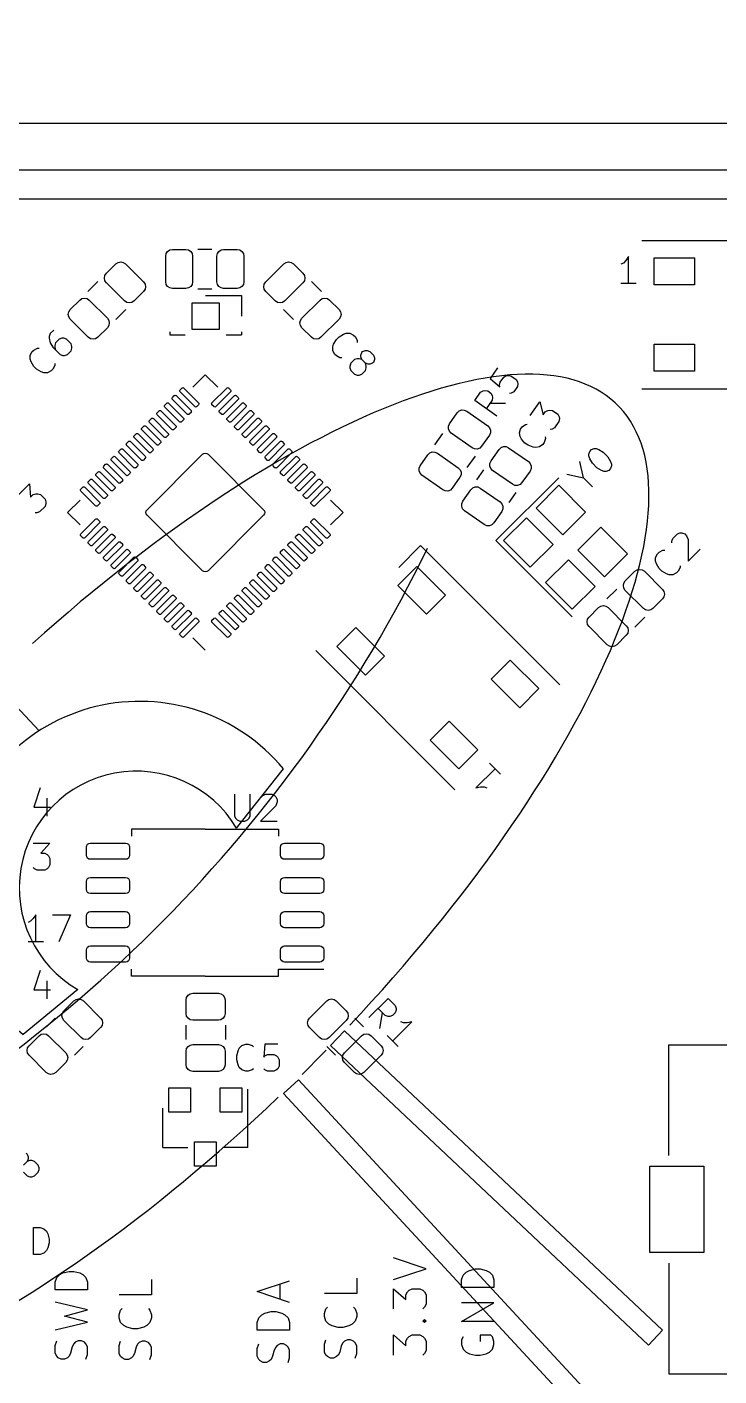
# Model space of a CAD drawing. Header units: millimetres. Extents: x -1 to 306, y -100 to 5.
# Drawn here: x 145.8 to 171.5, y -45.2 to 4.8 of the extents above; entities that cross this region are included whole.
import ezdxf

# ---------------------------------------------------------------- set-up
doc = ezdxf.new("R2010")
doc.units = ezdxf.units.MM
doc.header["$MEASUREMENT"] = 0
for name, color, linetype, lineweight in [('PCB', 5, 'Continuous', 25), ('Quasar', 2, 'Continuous', 25), ('Top Plate', 3, 'Continuous', 25)]:
    doc.layers.add(name, color=color, linetype=linetype, lineweight=lineweight)

msp = doc.modelspace()

# ---------------------------------------------------------------- linework, layer by layer
msp.add_lwpolyline([(218.397, 0.529), (193.603, 0.529, -0.414214), (191.603, 2.529), (191.603, 2.825, 0.414214), (189.603, 4.825), (180.4, 4.825, 0.414214), (179.4, 3.825), (179.4, 2.243, -0.414214), (178.4, 1.243), (131.039, 1.243, -0.414214), (130.039, 2.243), (130.039, 3.825, 0.414214), (129.039, 4.825), (116.297, 4.825, 0.414214), (114.297, 2.825)], format="xyb")
at = {"layer": 'PCB', "flags": 128}
for points in [[(301.628, -1.564), (25.799, -1.564)], [(150.945, -3.67), (150.964, -3.574), (151.018, -3.493), (151.099, -3.439), (151.195, -3.42), (151.695, -3.42), (151.791, -3.439), (151.872, -3.493), (151.926, -3.574), (151.945, -3.67), (151.945, -4.62), (151.926, -4.716), (151.872, -4.797), (151.791, -4.851), (151.695, -4.87), (151.195, -4.87), (151.099, -4.851), (151.018, -4.797), (150.964, -4.716), (150.945, -4.62), (150.945, -3.67)], [(152.134, -3.41), (152.656, -3.41)], [(152.845, -3.67), (152.864, -3.574), (152.918, -3.493), (152.999, -3.439), (153.095, -3.42), (153.595, -3.42), (153.691, -3.439), (153.772, -3.493), (153.826, -3.574), (153.845, -3.67), (153.845, -4.62), (153.826, -4.716), (153.772, -4.797), (153.691, -4.851), (153.595, -4.87), (153.095, -4.87), (152.999, -4.851), (152.918, -4.797), (152.864, -4.716), (152.845, -4.62), (152.845, -3.67)], [(168.605, -3.085), (175.905, -3.085)], [(150.126, -4.626), (150.18, -4.707), (150.199, -4.802), (150.18, -4.898), (150.126, -4.979), (149.773, -5.333), (149.692, -5.387), (149.596, -5.406), (149.5, -5.387), (149.419, -5.333), (148.747, -4.661), (148.693, -4.58), (148.674, -4.484), (148.693, -4.388), (148.747, -4.307), (149.101, -3.954), (149.182, -3.9), (149.278, -3.881), (149.373, -3.9), (149.454, -3.954), (150.126, -4.626)], [(155.326, -3.954), (155.407, -3.9), (155.502, -3.881), (155.598, -3.9), (155.679, -3.954), (156.033, -4.307), (156.087, -4.388), (156.106, -4.484), (156.087, -4.58), (156.033, -4.661), (155.361, -5.333), (155.28, -5.387), (155.184, -5.406), (155.088, -5.387), (155.007, -5.333), (154.654, -4.979), (154.6, -4.898), (154.581, -4.802), (154.6, -4.707), (154.654, -4.626), (155.326, -3.954)], [(168.105, -4.687), (168.105, -3.687), (168.01, -3.83), (167.915, -3.925), (167.819, -3.973)], [(169.055, -4.735), (169.055, -3.735), (170.555, -3.735), (170.555, -4.735), (169.055, -4.735)], [(148.43, -4.611), (148.061, -4.98)], [(152.134, -4.88), (152.656, -4.88)], [(156.35, -4.611), (156.719, -4.98)], [(168.391, -4.687), (167.819, -4.687)], [(148.783, -5.969), (148.837, -6.05), (148.856, -6.146), (148.837, -6.242), (148.783, -6.323), (148.429, -6.676), (148.348, -6.73), (148.252, -6.749), (148.157, -6.73), (148.076, -6.676), (147.404, -6.004), (147.35, -5.923), (147.331, -5.828), (147.35, -5.732), (147.404, -5.651), (147.757, -5.297), (147.838, -5.243), (147.934, -5.224), (148.03, -5.243), (148.111, -5.297), (148.783, -5.969)], [(151.925, -6.395), (151.925, -5.395), (152.925, -5.395), (152.925, -6.395), (151.925, -6.395)], [(152.425, -5.135), (153.755, -5.135)], [(153.755, -5.135), (153.755, -5.895)], [(156.669, -5.297), (156.75, -5.243), (156.846, -5.224), (156.942, -5.243), (157.023, -5.297), (157.376, -5.651), (157.43, -5.732), (157.449, -5.828), (157.43, -5.923), (157.376, -6.004), (156.704, -6.676), (156.623, -6.73), (156.528, -6.749), (156.432, -6.73), (156.351, -6.676), (155.997, -6.323), (155.943, -6.242), (155.924, -6.146), (155.943, -6.05), (155.997, -5.969), (156.669, -5.297)], [(149.469, -5.65), (149.1, -6.019)], [(155.311, -5.65), (155.68, -6.019)], [(146.796, -6.41), (146.661, -6.544), (146.628, -6.645), (146.628, -6.713), (146.661, -6.881), (146.762, -7.049), (147.032, -7.319), (147.133, -7.352), (147.2, -7.352), (147.301, -7.319), (147.436, -7.184), (147.469, -7.083), (147.469, -7.016), (147.436, -6.915), (147.267, -6.746), (147.166, -6.713), (147.099, -6.713), (146.998, -6.746), (146.863, -6.881), (146.83, -6.982), (146.83, -7.049), (146.863, -7.15)], [(151.095, -6.47), (151.095, -6.59)], [(153.755, -6.47), (153.755, -6.59)], [(151.095, -6.59), (151.665, -6.59)], [(153.185, -6.59), (153.755, -6.59)], [(157.475, -7.44), (157.407, -7.44), (157.273, -7.372), (157.205, -7.305), (157.138, -7.17), (157.138, -7.036), (157.172, -6.935), (157.273, -6.766), (157.374, -6.665), (157.542, -6.564), (157.643, -6.531), (157.778, -6.531), (157.912, -6.598), (157.98, -6.665), (158.047, -6.8), (158.047, -6.867)], [(169.055, -7.935), (169.055, -6.935), (170.555, -6.935), (170.555, -7.935), (169.055, -7.935)], [(146.83, -7.655), (146.83, -7.723), (146.762, -7.857), (146.695, -7.925), (146.56, -7.992), (146.426, -7.992), (146.325, -7.958), (146.156, -7.857), (146.055, -7.756), (145.954, -7.588), (145.921, -7.487), (145.921, -7.352), (145.988, -7.218), (146.055, -7.15), (146.19, -7.083), (146.257, -7.083)], [(158.215, -7.507), (158.182, -7.406), (158.182, -7.339), (158.215, -7.238), (158.249, -7.204), (158.35, -7.17), (158.417, -7.17), (158.518, -7.204), (158.653, -7.339), (158.687, -7.44), (158.687, -7.507), (158.653, -7.608), (158.619, -7.642), (158.518, -7.675), (158.451, -7.675), (158.35, -7.642), (158.215, -7.507), (158.114, -7.473), (158.047, -7.473), (157.946, -7.507), (157.811, -7.642), (157.778, -7.743), (157.778, -7.81), (157.811, -7.911), (157.946, -8.046), (158.047, -8.079), (158.114, -8.079), (158.215, -8.046), (158.35, -7.911), (158.384, -7.81), (158.384, -7.743), (158.35, -7.642)], [(163.25, -7.816), (162.977, -8.206), (163.339, -8.518), (163.328, -8.452), (163.343, -8.347), (163.48, -8.152), (163.574, -8.101), (163.64, -8.089), (163.745, -8.105), (163.94, -8.242), (163.991, -8.335), (164.003, -8.402), (163.987, -8.507), (163.85, -8.702), (163.757, -8.753), (163.69, -8.764)], [(152.415, -8.068), (151.955, -8.528)], [(152.875, -8.528), (152.415, -8.068)], [(151.814, -9.532), (151.798, -9.543), (151.779, -9.546), (151.759, -9.543), (151.743, -9.532), (151.195, -8.984), (151.184, -8.968), (151.181, -8.948), (151.184, -8.929), (151.195, -8.913), (151.266, -8.842), (151.282, -8.832), (151.301, -8.828), (151.32, -8.832), (151.337, -8.842), (151.885, -9.39), (151.896, -9.407), (151.899, -9.426), (151.896, -9.445), (151.885, -9.461), (151.814, -9.532)], [(152.097, -9.249), (152.081, -9.26), (152.061, -9.264), (152.042, -9.26), (152.026, -9.249), (151.478, -8.701), (151.467, -8.685), (151.463, -8.666), (151.467, -8.646), (151.478, -8.63), (151.549, -8.56), (151.565, -8.549), (151.584, -8.545), (151.603, -8.549), (151.62, -8.56), (152.168, -9.108), (152.178, -9.124), (152.182, -9.143), (152.178, -9.162), (152.168, -9.178), (152.097, -9.249)], [(152.804, -9.249), (152.788, -9.26), (152.769, -9.264), (152.749, -9.26), (152.733, -9.249), (152.662, -9.178), (152.652, -9.162), (152.648, -9.143), (152.652, -9.124), (152.662, -9.108), (153.21, -8.56), (153.227, -8.549), (153.246, -8.545), (153.265, -8.549), (153.281, -8.56), (153.352, -8.63), (153.363, -8.646), (153.367, -8.666), (153.363, -8.685), (153.352, -8.701), (152.804, -9.249)], [(153.087, -9.532), (153.071, -9.543), (153.051, -9.546), (153.032, -9.543), (153.016, -9.532), (152.945, -9.461), (152.934, -9.445), (152.931, -9.426), (152.934, -9.407), (152.945, -9.39), (153.493, -8.842), (153.51, -8.832), (153.529, -8.828), (153.548, -8.832), (153.564, -8.842), (153.635, -8.913), (153.646, -8.929), (153.649, -8.948), (153.646, -8.968), (153.635, -8.984), (153.087, -9.532)], [(163.222, -9.599), (162.403, -9.026), (162.622, -8.713), (162.715, -8.663), (162.782, -8.651), (162.887, -8.667), (163.004, -8.749), (163.055, -8.842), (163.066, -8.909), (163.051, -9.014), (162.832, -9.326)], [(168.605, -8.585), (175.905, -8.585)], [(151.248, -10.098), (151.232, -10.108), (151.213, -10.112), (151.194, -10.108), (151.178, -10.098), (150.63, -9.55), (150.619, -9.533), (150.615, -9.514), (150.619, -9.495), (150.63, -9.479), (150.7, -9.408), (150.716, -9.397), (150.736, -9.393), (150.755, -9.397), (150.771, -9.408), (151.319, -9.956), (151.33, -9.972), (151.334, -9.991), (151.33, -10.011), (151.319, -10.027), (151.248, -10.098)], [(151.531, -9.815), (151.515, -9.826), (151.496, -9.829), (151.477, -9.826), (151.46, -9.815), (150.912, -9.267), (150.902, -9.25), (150.898, -9.231), (150.902, -9.212), (150.912, -9.196), (150.983, -9.125), (150.999, -9.114), (151.018, -9.111), (151.038, -9.114), (151.054, -9.125), (151.602, -9.673), (151.613, -9.689), (151.616, -9.709), (151.613, -9.728), (151.602, -9.744), (151.531, -9.815)], [(153.37, -9.815), (153.353, -9.826), (153.334, -9.829), (153.315, -9.826), (153.299, -9.815), (153.228, -9.744), (153.217, -9.728), (153.214, -9.709), (153.217, -9.689), (153.228, -9.673), (153.776, -9.125), (153.792, -9.114), (153.812, -9.111), (153.831, -9.114), (153.847, -9.125), (153.918, -9.196), (153.928, -9.212), (153.932, -9.231), (153.928, -9.25), (153.918, -9.267), (153.37, -9.815)], [(153.652, -10.098), (153.636, -10.108), (153.617, -10.112), (153.598, -10.108), (153.582, -10.098), (153.511, -10.027), (153.5, -10.011), (153.496, -9.991), (153.5, -9.972), (153.511, -9.956), (154.059, -9.408), (154.075, -9.397), (154.094, -9.393), (154.114, -9.397), (154.13, -9.408), (154.2, -9.479), (154.211, -9.495), (154.215, -9.514), (154.211, -9.533), (154.2, -9.55), (153.652, -10.098)], [(162.886, -9.96), (162.953, -10.03), (162.989, -10.121), (162.986, -10.219), (162.947, -10.308), (162.66, -10.717), (162.59, -10.785), (162.499, -10.82), (162.401, -10.818), (162.312, -10.779), (161.534, -10.234), (161.467, -10.163), (161.431, -10.073), (161.433, -9.975), (161.473, -9.886), (161.759, -9.476), (161.83, -9.409), (161.921, -9.373), (162.018, -9.375), (162.108, -9.415), (162.886, -9.96)], [(163.55, -9.131), (162.969, -9.131)], [(164.462, -9.574), (164.817, -9.067), (164.938, -9.559), (165.02, -9.442), (165.114, -9.391), (165.18, -9.379), (165.285, -9.395), (165.48, -9.532), (165.531, -9.625), (165.543, -9.692), (165.527, -9.797), (165.363, -10.031), (165.269, -10.082), (165.203, -10.093)], [(150.683, -10.663), (150.666, -10.674), (150.647, -10.678), (150.628, -10.674), (150.612, -10.663), (150.064, -10.115), (150.053, -10.099), (150.049, -10.08), (150.053, -10.061), (150.064, -10.044), (150.135, -9.974), (150.151, -9.963), (150.17, -9.959), (150.189, -9.963), (150.205, -9.974), (150.753, -10.522), (150.764, -10.538), (150.768, -10.557), (150.764, -10.576), (150.753, -10.592), (150.683, -10.663)], [(150.965, -10.38), (150.949, -10.391), (150.93, -10.395), (150.911, -10.391), (150.895, -10.38), (150.347, -9.832), (150.336, -9.816), (150.332, -9.797), (150.336, -9.778), (150.347, -9.762), (150.417, -9.691), (150.434, -9.68), (150.453, -9.676), (150.472, -9.68), (150.488, -9.691), (151.036, -10.239), (151.047, -10.255), (151.051, -10.274), (151.047, -10.293), (151.036, -10.31), (150.965, -10.38)], [(153.935, -10.38), (153.919, -10.391), (153.9, -10.395), (153.881, -10.391), (153.865, -10.38), (153.794, -10.31), (153.783, -10.293), (153.779, -10.274), (153.783, -10.255), (153.794, -10.239), (154.342, -9.691), (154.358, -9.68), (154.377, -9.676), (154.396, -9.68), (154.413, -9.691), (154.483, -9.762), (154.494, -9.778), (154.498, -9.797), (154.494, -9.816), (154.483, -9.832), (153.935, -10.38)], [(154.218, -10.663), (154.202, -10.674), (154.183, -10.678), (154.164, -10.674), (154.147, -10.663), (154.077, -10.592), (154.066, -10.576), (154.062, -10.557), (154.066, -10.538), (154.077, -10.522), (154.625, -9.974), (154.641, -9.963), (154.66, -9.959), (154.679, -9.963), (154.695, -9.974), (154.766, -10.044), (154.777, -10.061), (154.781, -10.08), (154.777, -10.099), (154.766, -10.115), (154.218, -10.663)], [(165.012, -10.366), (165.024, -10.433), (164.981, -10.577), (164.926, -10.655), (164.805, -10.745), (164.673, -10.768), (164.567, -10.753), (164.384, -10.682), (164.267, -10.6), (164.138, -10.452), (164.087, -10.358), (164.064, -10.226), (164.107, -10.081), (164.162, -10.003), (164.283, -9.914), (164.349, -9.902)], [(150.4, -10.946), (150.384, -10.957), (150.364, -10.961), (150.345, -10.957), (150.329, -10.946), (149.781, -10.398), (149.77, -10.382), (149.766, -10.363), (149.77, -10.344), (149.781, -10.327), (149.852, -10.257), (149.868, -10.246), (149.887, -10.242), (149.906, -10.246), (149.922, -10.257), (150.47, -10.805), (150.481, -10.821), (150.485, -10.84), (150.481, -10.859), (150.47, -10.875), (150.4, -10.946)], [(154.501, -10.946), (154.485, -10.957), (154.466, -10.961), (154.446, -10.957), (154.43, -10.946), (154.36, -10.875), (154.349, -10.859), (154.345, -10.84), (154.349, -10.821), (154.36, -10.805), (154.908, -10.257), (154.924, -10.246), (154.943, -10.242), (154.962, -10.246), (154.978, -10.257), (155.049, -10.327), (155.06, -10.344), (155.064, -10.363), (155.06, -10.382), (155.049, -10.398), (154.501, -10.946)], [(161.213, -10.239), (160.913, -10.667)], [(149.834, -11.512), (149.818, -11.523), (149.799, -11.526), (149.78, -11.523), (149.763, -11.512), (149.215, -10.964), (149.205, -10.948), (149.201, -10.928), (149.205, -10.909), (149.215, -10.893), (149.286, -10.822), (149.302, -10.811), (149.321, -10.808), (149.341, -10.811), (149.357, -10.822), (149.905, -11.37), (149.916, -11.387), (149.919, -11.406), (149.916, -11.425), (149.905, -11.441), (149.834, -11.512)], [(150.117, -11.229), (150.101, -11.24), (150.082, -11.244), (150.062, -11.24), (150.046, -11.229), (149.498, -10.681), (149.487, -10.665), (149.484, -10.646), (149.487, -10.626), (149.498, -10.61), (149.569, -10.539), (149.585, -10.529), (149.604, -10.525), (149.623, -10.529), (149.64, -10.539), (150.188, -11.087), (150.198, -11.104), (150.202, -11.123), (150.198, -11.142), (150.188, -11.158), (150.117, -11.229)], [(152.517, -15.334), (152.47, -15.366), (152.415, -15.377), (152.36, -15.366), (152.313, -15.334), (150.254, -13.275), (150.223, -13.229), (150.212, -13.173), (150.223, -13.118), (150.254, -13.072), (152.313, -11.013), (152.36, -10.981), (152.415, -10.97), (152.47, -10.981), (152.517, -11.013), (154.576, -13.072), (154.607, -13.118), (154.618, -13.173), (154.607, -13.229), (154.576, -13.275), (152.517, -15.334)], [(154.784, -11.229), (154.768, -11.24), (154.748, -11.244), (154.729, -11.24), (154.713, -11.229), (154.642, -11.158), (154.632, -11.142), (154.628, -11.123), (154.632, -11.104), (154.642, -11.087), (155.19, -10.539), (155.207, -10.529), (155.226, -10.525), (155.245, -10.529), (155.261, -10.539), (155.332, -10.61), (155.343, -10.626), (155.346, -10.646), (155.343, -10.665), (155.332, -10.681), (154.784, -11.229)], [(155.067, -11.512), (155.05, -11.523), (155.031, -11.526), (155.012, -11.523), (154.996, -11.512), (154.925, -11.441), (154.914, -11.425), (154.911, -11.406), (154.914, -11.387), (154.925, -11.37), (155.473, -10.822), (155.489, -10.811), (155.509, -10.808), (155.528, -10.811), (155.544, -10.822), (155.615, -10.893), (155.625, -10.909), (155.629, -10.928), (155.625, -10.948), (155.615, -10.964), (155.067, -11.512)], [(161.796, -11.516), (161.863, -11.587), (161.899, -11.677), (161.897, -11.775), (161.857, -11.864), (161.571, -12.274), (161.5, -12.341), (161.409, -12.377), (161.312, -12.375), (161.222, -12.335), (160.444, -11.79), (160.377, -11.72), (160.341, -11.629), (160.344, -11.531), (160.383, -11.442), (160.67, -11.033), (160.74, -10.965), (160.831, -10.93), (160.929, -10.932), (161.018, -10.971), (161.796, -11.516)], [(163.069, -11.612), (163.002, -11.541), (162.966, -11.45), (162.969, -11.353), (163.008, -11.264), (163.309, -10.834), (163.379, -10.766), (163.47, -10.731), (163.568, -10.733), (163.657, -10.772), (164.394, -11.288), (164.462, -11.359), (164.497, -11.45), (164.495, -11.547), (164.456, -11.637), (164.155, -12.067), (164.084, -12.134), (163.993, -12.169), (163.896, -12.167), (163.806, -12.128), (163.069, -11.612)], [(166.667, -10.908), (166.734, -10.841), (166.836, -10.807), (166.903, -10.807), (167.004, -10.841), (167.172, -10.942), (167.341, -11.11), (167.442, -11.279), (167.475, -11.38), (167.475, -11.447), (167.442, -11.548), (167.374, -11.616), (167.273, -11.649), (167.206, -11.649), (167.105, -11.616), (166.937, -11.514), (166.768, -11.346), (166.667, -11.178), (166.633, -11.077), (166.633, -11.009), (166.667, -10.908)], [(149.268, -12.077), (149.252, -12.088), (149.233, -12.092), (149.214, -12.088), (149.198, -12.077), (148.65, -11.529), (148.639, -11.513), (148.635, -11.494), (148.639, -11.475), (148.65, -11.459), (148.72, -11.388), (148.737, -11.377), (148.756, -11.373), (148.775, -11.377), (148.791, -11.388), (149.339, -11.936), (149.35, -11.952), (149.354, -11.971), (149.35, -11.99), (149.339, -12.007), (149.268, -12.077)], [(149.551, -11.795), (149.535, -11.805), (149.516, -11.809), (149.497, -11.805), (149.481, -11.795), (148.932, -11.247), (148.922, -11.23), (148.918, -11.211), (148.922, -11.192), (148.932, -11.176), (149.003, -11.105), (149.019, -11.094), (149.039, -11.091), (149.058, -11.094), (149.074, -11.105), (149.622, -11.653), (149.633, -11.669), (149.637, -11.689), (149.633, -11.708), (149.622, -11.724), (149.551, -11.795)], [(155.349, -11.795), (155.333, -11.805), (155.314, -11.809), (155.295, -11.805), (155.279, -11.795), (155.208, -11.724), (155.197, -11.708), (155.193, -11.689), (155.197, -11.669), (155.208, -11.653), (155.756, -11.105), (155.772, -11.094), (155.791, -11.091), (155.811, -11.094), (155.827, -11.105), (155.898, -11.176), (155.908, -11.192), (155.912, -11.211), (155.908, -11.23), (155.898, -11.247), (155.349, -11.795)], [(155.632, -12.077), (155.616, -12.088), (155.597, -12.092), (155.578, -12.088), (155.562, -12.077), (155.491, -12.007), (155.48, -11.99), (155.476, -11.971), (155.48, -11.952), (155.491, -11.936), (156.039, -11.388), (156.055, -11.377), (156.074, -11.373), (156.093, -11.377), (156.11, -11.388), (156.18, -11.459), (156.191, -11.475), (156.195, -11.494), (156.191, -11.513), (156.18, -11.529), (155.632, -12.077)], [(162.417, -11.083), (162.117, -11.511)], [(165.825, -11.75), (166.431, -11.885), (166.297, -11.279)], [(148.703, -12.643), (148.686, -12.654), (148.667, -12.658), (148.648, -12.654), (148.632, -12.643), (148.084, -12.095), (148.073, -12.079), (148.069, -12.06), (148.073, -12.041), (148.084, -12.024), (148.155, -11.954), (148.171, -11.943), (148.19, -11.939), (148.209, -11.943), (148.225, -11.954), (148.773, -12.502), (148.784, -12.518), (148.788, -12.537), (148.784, -12.556), (148.773, -12.572), (148.703, -12.643)], [(148.986, -12.36), (148.969, -12.371), (148.95, -12.375), (148.931, -12.371), (148.915, -12.36), (148.367, -11.812), (148.356, -11.796), (148.352, -11.777), (148.356, -11.758), (148.367, -11.742), (148.438, -11.671), (148.454, -11.66), (148.473, -11.656), (148.492, -11.66), (148.508, -11.671), (149.056, -12.219), (149.067, -12.235), (149.071, -12.254), (149.067, -12.273), (149.056, -12.29), (148.986, -12.36)], [(155.915, -12.36), (155.899, -12.371), (155.88, -12.375), (155.861, -12.371), (155.844, -12.36), (155.774, -12.29), (155.763, -12.273), (155.759, -12.254), (155.763, -12.235), (155.774, -12.219), (156.322, -11.671), (156.338, -11.66), (156.357, -11.656), (156.376, -11.66), (156.392, -11.671), (156.463, -11.742), (156.474, -11.758), (156.478, -11.777), (156.474, -11.796), (156.463, -11.812), (155.915, -12.36)], [(156.198, -12.643), (156.182, -12.654), (156.163, -12.658), (156.144, -12.654), (156.127, -12.643), (156.057, -12.572), (156.046, -12.556), (156.042, -12.537), (156.046, -12.518), (156.057, -12.502), (156.605, -11.954), (156.621, -11.943), (156.64, -11.939), (156.659, -11.943), (156.675, -11.954), (156.746, -12.024), (156.757, -12.041), (156.761, -12.06), (156.757, -12.079), (156.746, -12.095), (156.198, -12.643)], [(162.476, -11.962), (162.737, -11.59)], [(165.524, -11.883), (163.191, -14.216)], [(166.431, -11.885), (166.768, -12.222)], [(145.462, -12.543), (145.9, -12.105), (145.934, -12.61), (146.035, -12.509), (146.136, -12.476), (146.203, -12.476), (146.304, -12.509), (146.473, -12.678), (146.506, -12.779), (146.506, -12.846), (146.473, -12.947), (146.271, -13.149), (146.17, -13.183), (146.102, -13.183)], [(148.42, -12.926), (148.404, -12.937), (148.384, -12.941), (148.365, -12.937), (148.349, -12.926), (147.801, -12.378), (147.79, -12.362), (147.786, -12.343), (147.79, -12.323), (147.801, -12.307), (147.872, -12.237), (147.888, -12.226), (147.907, -12.222), (147.926, -12.226), (147.943, -12.237), (148.491, -12.785), (148.501, -12.801), (148.505, -12.82), (148.501, -12.839), (148.491, -12.855), (148.42, -12.926)], [(156.481, -12.926), (156.465, -12.937), (156.446, -12.941), (156.426, -12.937), (156.41, -12.926), (156.339, -12.855), (156.329, -12.839), (156.325, -12.82), (156.329, -12.801), (156.339, -12.785), (156.887, -12.237), (156.904, -12.226), (156.923, -12.222), (156.942, -12.226), (156.958, -12.237), (157.029, -12.307), (157.04, -12.323), (157.044, -12.343), (157.04, -12.362), (157.029, -12.378), (156.481, -12.926)], [(162.022, -13.107), (161.955, -13.036), (161.92, -12.945), (161.922, -12.848), (161.961, -12.759), (162.262, -12.328), (162.333, -12.261), (162.424, -12.226), (162.521, -12.228), (162.61, -12.267), (163.348, -12.783), (163.415, -12.854), (163.45, -12.945), (163.448, -13.042), (163.409, -13.131), (163.108, -13.562), (163.037, -13.629), (162.946, -13.664), (162.849, -13.662), (162.76, -13.623), (162.022, -13.107)], [(163.68, -12.805), (163.941, -12.433)], [(164.676, -13.014), (165.524, -12.166), (166.514, -13.156), (165.666, -14.004), (164.676, -13.014)], [(147.31, -13.173), (147.769, -12.714)], [(157.061, -12.714), (157.52, -13.173)], [(147.769, -13.633), (147.31, -13.173)], [(147.943, -14.11), (147.926, -14.121), (147.907, -14.125), (147.888, -14.121), (147.872, -14.11), (147.801, -14.04), (147.79, -14.023), (147.786, -14.004), (147.79, -13.985), (147.801, -13.969), (148.349, -13.421), (148.365, -13.41), (148.384, -13.406), (148.404, -13.41), (148.42, -13.421), (148.491, -13.492), (148.501, -13.508), (148.505, -13.527), (148.501, -13.546), (148.491, -13.562), (147.943, -14.11)], [(156.958, -14.11), (156.942, -14.121), (156.923, -14.125), (156.904, -14.121), (156.887, -14.11), (156.339, -13.562), (156.329, -13.546), (156.325, -13.527), (156.329, -13.508), (156.339, -13.492), (156.41, -13.421), (156.426, -13.41), (156.446, -13.406), (156.465, -13.41), (156.481, -13.421), (157.029, -13.969), (157.04, -13.985), (157.044, -14.004), (157.04, -14.023), (157.029, -14.04), (156.958, -14.11)], [(157.52, -13.173), (157.061, -13.633)], [(163.474, -14.216), (164.322, -13.368), (165.312, -14.358), (164.464, -15.206), (163.474, -14.216)], [(148.225, -14.393), (148.209, -14.404), (148.19, -14.408), (148.171, -14.404), (148.155, -14.393), (148.084, -14.322), (148.073, -14.306), (148.069, -14.287), (148.073, -14.268), (148.084, -14.252), (148.632, -13.704), (148.648, -13.693), (148.667, -13.689), (148.686, -13.693), (148.703, -13.704), (148.773, -13.774), (148.784, -13.791), (148.788, -13.81), (148.784, -13.829), (148.773, -13.845), (148.225, -14.393)], [(148.508, -14.676), (148.492, -14.687), (148.473, -14.691), (148.454, -14.687), (148.438, -14.676), (148.367, -14.605), (148.356, -14.589), (148.352, -14.57), (148.356, -14.551), (148.367, -14.535), (148.915, -13.987), (148.931, -13.976), (148.95, -13.972), (148.969, -13.976), (148.986, -13.987), (149.056, -14.057), (149.067, -14.074), (149.071, -14.093), (149.067, -14.112), (149.056, -14.128), (148.508, -14.676)], [(156.392, -14.676), (156.376, -14.687), (156.357, -14.691), (156.338, -14.687), (156.322, -14.676), (155.774, -14.128), (155.763, -14.112), (155.759, -14.093), (155.763, -14.074), (155.774, -14.057), (155.844, -13.987), (155.861, -13.976), (155.88, -13.972), (155.899, -13.976), (155.915, -13.987), (156.463, -14.535), (156.474, -14.551), (156.478, -14.57), (156.474, -14.589), (156.463, -14.605), (156.392, -14.676)], [(156.675, -14.393), (156.659, -14.404), (156.64, -14.408), (156.621, -14.404), (156.605, -14.393), (156.057, -13.845), (156.046, -13.829), (156.042, -13.81), (156.046, -13.791), (156.057, -13.774), (156.127, -13.704), (156.144, -13.693), (156.163, -13.689), (156.182, -13.693), (156.198, -13.704), (156.746, -14.252), (156.757, -14.268), (156.761, -14.287), (156.757, -14.306), (156.746, -14.322), (156.675, -14.393)], [(166.231, -14.57), (167.08, -13.721), (168.07, -14.711), (167.221, -15.56), (166.231, -14.57)], [(169.717, -14.304), (169.717, -14.236), (169.75, -14.135), (169.919, -13.967), (170.02, -13.933), (170.087, -13.933), (170.188, -13.967), (170.255, -14.034), (170.323, -14.169), (170.323, -14.977), (170.76, -14.539)], [(148.791, -14.959), (148.775, -14.97), (148.756, -14.974), (148.737, -14.97), (148.72, -14.959), (148.65, -14.888), (148.639, -14.872), (148.635, -14.853), (148.639, -14.834), (148.65, -14.817), (149.198, -14.269), (149.214, -14.259), (149.233, -14.255), (149.252, -14.259), (149.268, -14.269), (149.339, -14.34), (149.35, -14.356), (149.354, -14.376), (149.35, -14.395), (149.339, -14.411), (148.791, -14.959)], [(156.11, -14.959), (156.093, -14.97), (156.074, -14.974), (156.055, -14.97), (156.039, -14.959), (155.491, -14.411), (155.48, -14.395), (155.476, -14.376), (155.48, -14.356), (155.491, -14.34), (155.562, -14.269), (155.578, -14.259), (155.597, -14.255), (155.616, -14.259), (155.632, -14.269), (156.18, -14.817), (156.191, -14.834), (156.195, -14.853), (156.191, -14.872), (156.18, -14.888), (156.11, -14.959)], [(160.399, -14.4), (159.585, -15.213)], [(165.56, -19.561), (160.399, -14.4)], [(163.191, -14.216), (166.019, -17.045)], [(149.074, -15.242), (149.058, -15.253), (149.039, -15.256), (149.019, -15.253), (149.003, -15.242), (148.932, -15.171), (148.922, -15.155), (148.918, -15.136), (148.922, -15.117), (148.932, -15.1), (149.481, -14.552), (149.497, -14.541), (149.516, -14.538), (149.535, -14.541), (149.551, -14.552), (149.622, -14.623), (149.633, -14.639), (149.637, -14.658), (149.633, -14.677), (149.622, -14.694), (149.074, -15.242)], [(149.357, -15.525), (149.341, -15.535), (149.321, -15.539), (149.302, -15.535), (149.286, -15.525), (149.215, -15.454), (149.205, -15.438), (149.201, -15.419), (149.205, -15.399), (149.215, -15.383), (149.763, -14.835), (149.78, -14.824), (149.799, -14.82), (149.818, -14.824), (149.834, -14.835), (149.905, -14.906), (149.916, -14.922), (149.919, -14.941), (149.916, -14.96), (149.905, -14.977), (149.357, -15.525)], [(155.544, -15.525), (155.528, -15.535), (155.509, -15.539), (155.489, -15.535), (155.473, -15.525), (154.925, -14.977), (154.914, -14.96), (154.911, -14.941), (154.914, -14.922), (154.925, -14.906), (154.996, -14.835), (155.012, -14.824), (155.031, -14.82), (155.05, -14.824), (155.067, -14.835), (155.615, -15.383), (155.625, -15.399), (155.629, -15.419), (155.625, -15.438), (155.615, -15.454), (155.544, -15.525)], [(155.827, -15.242), (155.811, -15.253), (155.791, -15.256), (155.772, -15.253), (155.756, -15.242), (155.208, -14.694), (155.197, -14.677), (155.193, -14.658), (155.197, -14.639), (155.208, -14.623), (155.279, -14.552), (155.295, -14.541), (155.314, -14.538), (155.333, -14.541), (155.349, -14.552), (155.898, -15.1), (155.908, -15.117), (155.912, -15.136), (155.908, -15.155), (155.898, -15.171), (155.827, -15.242)], [(165.029, -15.772), (165.878, -14.923), (166.868, -15.913), (166.019, -16.762), (165.029, -15.772)], [(170.02, -15.145), (170.02, -15.213), (169.952, -15.347), (169.885, -15.415), (169.75, -15.482), (169.616, -15.482), (169.515, -15.448), (169.346, -15.347), (169.245, -15.246), (169.144, -15.078), (169.111, -14.977), (169.111, -14.842), (169.178, -14.708), (169.245, -14.64), (169.38, -14.573), (169.447, -14.573)], [(149.64, -15.807), (149.623, -15.818), (149.604, -15.822), (149.585, -15.818), (149.569, -15.807), (149.498, -15.737), (149.487, -15.72), (149.484, -15.701), (149.487, -15.682), (149.498, -15.666), (150.046, -15.118), (150.062, -15.107), (150.082, -15.103), (150.101, -15.107), (150.117, -15.118), (150.188, -15.189), (150.198, -15.205), (150.202, -15.224), (150.198, -15.243), (150.188, -15.259), (149.64, -15.807)], [(149.922, -16.09), (149.906, -16.101), (149.887, -16.105), (149.868, -16.101), (149.852, -16.09), (149.781, -16.02), (149.77, -16.003), (149.766, -15.984), (149.77, -15.965), (149.781, -15.949), (150.329, -15.401), (150.345, -15.39), (150.364, -15.386), (150.384, -15.39), (150.4, -15.401), (150.47, -15.472), (150.481, -15.488), (150.485, -15.507), (150.481, -15.526), (150.47, -15.542), (149.922, -16.09)], [(154.978, -16.09), (154.962, -16.101), (154.943, -16.105), (154.924, -16.101), (154.908, -16.09), (154.36, -15.542), (154.349, -15.526), (154.345, -15.507), (154.349, -15.488), (154.36, -15.472), (154.43, -15.401), (154.446, -15.39), (154.466, -15.386), (154.485, -15.39), (154.501, -15.401), (155.049, -15.949), (155.06, -15.965), (155.064, -15.984), (155.06, -16.003), (155.049, -16.02), (154.978, -16.09)], [(155.261, -15.807), (155.245, -15.818), (155.226, -15.822), (155.207, -15.818), (155.19, -15.807), (154.642, -15.259), (154.632, -15.243), (154.628, -15.224), (154.632, -15.205), (154.642, -15.189), (154.713, -15.118), (154.729, -15.107), (154.748, -15.103), (154.768, -15.107), (154.784, -15.118), (155.332, -15.666), (155.343, -15.682), (155.346, -15.701), (155.343, -15.72), (155.332, -15.737), (155.261, -15.807)], [(161.318, -16.238), (160.611, -16.945), (159.55, -15.884), (160.257, -15.177), (161.318, -16.238)], [(169.366, -16.026), (169.42, -16.107), (169.439, -16.202), (169.42, -16.298), (169.366, -16.379), (169.013, -16.733), (168.932, -16.787), (168.836, -16.806), (168.74, -16.787), (168.659, -16.733), (167.987, -16.061), (167.933, -15.98), (167.914, -15.884), (167.933, -15.788), (167.987, -15.707), (168.341, -15.354), (168.422, -15.3), (168.518, -15.281), (168.613, -15.3), (168.694, -15.354), (169.366, -16.026)], [(150.205, -16.373), (150.189, -16.384), (150.17, -16.388), (150.151, -16.384), (150.135, -16.373), (150.064, -16.302), (150.053, -16.286), (150.049, -16.267), (150.053, -16.248), (150.064, -16.232), (150.612, -15.684), (150.628, -15.673), (150.647, -15.669), (150.666, -15.673), (150.683, -15.684), (150.753, -15.754), (150.764, -15.771), (150.768, -15.79), (150.764, -15.809), (150.753, -15.825), (150.205, -16.373)], [(150.488, -16.656), (150.472, -16.667), (150.453, -16.671), (150.434, -16.667), (150.417, -16.656), (150.347, -16.585), (150.336, -16.569), (150.332, -16.55), (150.336, -16.531), (150.347, -16.515), (150.895, -15.967), (150.911, -15.956), (150.93, -15.952), (150.949, -15.956), (150.965, -15.967), (151.036, -16.037), (151.047, -16.053), (151.051, -16.073), (151.047, -16.092), (151.036, -16.108), (150.488, -16.656)], [(154.413, -16.656), (154.396, -16.667), (154.377, -16.671), (154.358, -16.667), (154.342, -16.656), (153.794, -16.108), (153.783, -16.092), (153.779, -16.073), (153.783, -16.053), (153.794, -16.037), (153.865, -15.967), (153.881, -15.956), (153.9, -15.952), (153.919, -15.956), (153.935, -15.967), (154.483, -16.515), (154.494, -16.531), (154.498, -16.55), (154.494, -16.569), (154.483, -16.585), (154.413, -16.656)], [(154.695, -16.373), (154.679, -16.384), (154.66, -16.388), (154.641, -16.384), (154.625, -16.373), (154.077, -15.825), (154.066, -15.809), (154.062, -15.79), (154.066, -15.771), (154.077, -15.754), (154.147, -15.684), (154.164, -15.673), (154.183, -15.669), (154.202, -15.673), (154.218, -15.684), (154.766, -16.232), (154.777, -16.248), (154.781, -16.267), (154.777, -16.286), (154.766, -16.302), (154.695, -16.373)], [(150.771, -16.939), (150.755, -16.95), (150.736, -16.953), (150.716, -16.95), (150.7, -16.939), (150.63, -16.868), (150.619, -16.852), (150.615, -16.833), (150.619, -16.814), (150.63, -16.797), (151.178, -16.249), (151.194, -16.239), (151.213, -16.235), (151.232, -16.239), (151.248, -16.249), (151.319, -16.32), (151.33, -16.336), (151.334, -16.355), (151.33, -16.375), (151.319, -16.391), (150.771, -16.939)], [(154.13, -16.939), (154.114, -16.95), (154.094, -16.953), (154.075, -16.95), (154.059, -16.939), (153.511, -16.391), (153.5, -16.375), (153.496, -16.355), (153.5, -16.336), (153.511, -16.32), (153.582, -16.249), (153.598, -16.239), (153.617, -16.235), (153.636, -16.239), (153.652, -16.249), (154.2, -16.797), (154.211, -16.814), (154.215, -16.833), (154.211, -16.852), (154.2, -16.868), (154.13, -16.939)], [(167.67, -16.011), (167.301, -16.38)], [(151.054, -17.222), (151.038, -17.232), (151.018, -17.236), (150.999, -17.232), (150.983, -17.222), (150.912, -17.151), (150.902, -17.135), (150.898, -17.116), (150.902, -17.096), (150.912, -17.08), (151.46, -16.532), (151.477, -16.521), (151.496, -16.518), (151.515, -16.521), (151.531, -16.532), (151.602, -16.603), (151.613, -16.619), (151.616, -16.638), (151.613, -16.657), (151.602, -16.674), (151.054, -17.222)], [(151.337, -17.504), (151.32, -17.515), (151.301, -17.519), (151.282, -17.515), (151.266, -17.504), (151.195, -17.434), (151.184, -17.418), (151.181, -17.398), (151.184, -17.379), (151.195, -17.363), (151.743, -16.815), (151.759, -16.804), (151.779, -16.8), (151.798, -16.804), (151.814, -16.815), (151.885, -16.886), (151.896, -16.902), (151.899, -16.921), (151.896, -16.94), (151.885, -16.956), (151.337, -17.504)], [(153.564, -17.504), (153.548, -17.515), (153.529, -17.519), (153.51, -17.515), (153.493, -17.504), (152.945, -16.956), (152.934, -16.94), (152.931, -16.921), (152.934, -16.902), (152.945, -16.886), (153.016, -16.815), (153.032, -16.804), (153.051, -16.8), (153.071, -16.804), (153.087, -16.815), (153.635, -17.363), (153.646, -17.379), (153.649, -17.398), (153.646, -17.418), (153.635, -17.434), (153.564, -17.504)], [(153.847, -17.222), (153.831, -17.232), (153.812, -17.236), (153.792, -17.232), (153.776, -17.222), (153.228, -16.674), (153.217, -16.657), (153.214, -16.638), (153.217, -16.619), (153.228, -16.603), (153.299, -16.532), (153.315, -16.521), (153.334, -16.518), (153.353, -16.521), (153.37, -16.532), (153.918, -17.08), (153.928, -17.096), (153.932, -17.116), (153.928, -17.135), (153.918, -17.151), (153.847, -17.222)], [(168.023, -17.369), (168.077, -17.45), (168.096, -17.546), (168.077, -17.642), (168.023, -17.723), (167.669, -18.076), (167.588, -18.13), (167.492, -18.149), (167.397, -18.13), (167.316, -18.076), (166.644, -17.404), (166.59, -17.323), (166.571, -17.228), (166.59, -17.132), (166.644, -17.051), (166.997, -16.697), (167.078, -16.643), (167.174, -16.624), (167.27, -16.643), (167.351, -16.697), (168.023, -17.369)], [(151.62, -17.787), (151.603, -17.798), (151.584, -17.802), (151.565, -17.798), (151.549, -17.787), (151.478, -17.717), (151.467, -17.7), (151.463, -17.681), (151.467, -17.662), (151.478, -17.646), (152.026, -17.098), (152.042, -17.087), (152.061, -17.083), (152.081, -17.087), (152.097, -17.098), (152.168, -17.169), (152.178, -17.185), (152.182, -17.204), (152.178, -17.223), (152.168, -17.239), (151.62, -17.787)], [(153.281, -17.787), (153.265, -17.798), (153.246, -17.802), (153.227, -17.798), (153.21, -17.787), (152.662, -17.239), (152.652, -17.223), (152.648, -17.204), (152.652, -17.185), (152.662, -17.169), (152.733, -17.098), (152.749, -17.087), (152.769, -17.083), (152.788, -17.087), (152.804, -17.098), (153.352, -17.646), (153.363, -17.662), (153.367, -17.681), (153.363, -17.7), (153.352, -17.717), (153.281, -17.787)], [(159.055, -18.501), (158.348, -19.208), (157.287, -18.147), (157.994, -17.44), (159.055, -18.501)], [(168.709, -17.05), (168.34, -17.419)], [(151.955, -17.819), (152.415, -18.279)], [(161.671, -23.45), (156.51, -18.289)], [(164.783, -19.703), (164.076, -20.41), (163.015, -19.349), (163.722, -18.642), (164.783, -19.703)], [(162.52, -21.966), (161.813, -22.673), (160.752, -21.612), (161.459, -20.905), (162.52, -21.966)], [(162.956, -22.469), (163.36, -22.873)], [(163.158, -22.671), (162.451, -23.378), (162.619, -23.344), (162.754, -23.344), (162.855, -23.378)], [(146.297, -23.38), (146.059, -24.094), (146.678, -24.094)], [(146.535, -23.761), (146.535, -24.427)], [(153.503, -23.617), (153.503, -24.427), (153.551, -24.522), (153.598, -24.57), (153.694, -24.617), (153.884, -24.617), (153.979, -24.57), (154.027, -24.522), (154.075, -24.427), (154.075, -23.617)], [(154.503, -23.713), (154.551, -23.665), (154.646, -23.617), (154.884, -23.617), (154.979, -23.665), (155.027, -23.713), (155.075, -23.808), (155.075, -23.903), (155.027, -24.046), (154.455, -24.617), (155.075, -24.617)], [(149.68, -24.91), (149.68, -25.17)], [(152.405, -24.91), (149.68, -24.91)], [(152.405, -24.91), (155.13, -24.91)], [(155.13, -24.91), (155.13, -25.17)], [(146.032, -25.427), (146.651, -25.427), (146.317, -25.808), (146.46, -25.808), (146.555, -25.856), (146.603, -25.904), (146.651, -25.999), (146.651, -26.237), (146.603, -26.332), (146.555, -26.38), (146.46, -26.427), (146.175, -26.427), (146.079, -26.38), (146.032, -26.332)], [(149.605, -25.88), (149.594, -25.937), (149.561, -25.986), (149.512, -26.019), (149.455, -26.03), (148.155, -26.03), (148.098, -26.019), (148.049, -25.986), (148.016, -25.937), (148.005, -25.88), (148.005, -25.58), (148.016, -25.523), (148.049, -25.474), (148.098, -25.441), (148.155, -25.43), (149.455, -25.43), (149.512, -25.441), (149.561, -25.474), (149.594, -25.523), (149.605, -25.58), (149.605, -25.88)], [(156.805, -25.88), (156.794, -25.937), (156.761, -25.986), (156.712, -26.019), (156.655, -26.03), (155.355, -26.03), (155.298, -26.019), (155.249, -25.986), (155.216, -25.937), (155.205, -25.88), (155.205, -25.58), (155.216, -25.523), (155.249, -25.474), (155.298, -25.441), (155.355, -25.43), (156.655, -25.43), (156.712, -25.441), (156.761, -25.474), (156.794, -25.523), (156.805, -25.58), (156.805, -25.88)], [(149.605, -27.15), (149.594, -27.207), (149.561, -27.256), (149.512, -27.289), (149.455, -27.3), (148.155, -27.3), (148.098, -27.289), (148.049, -27.256), (148.016, -27.207), (148.005, -27.15), (148.005, -26.85), (148.016, -26.793), (148.049, -26.744), (148.098, -26.711), (148.155, -26.7), (149.455, -26.7), (149.512, -26.711), (149.561, -26.744), (149.594, -26.793), (149.605, -26.85), (149.605, -27.15)], [(156.805, -27.15), (156.794, -27.207), (156.761, -27.256), (156.712, -27.289), (156.655, -27.3), (155.355, -27.3), (155.298, -27.289), (155.249, -27.256), (155.216, -27.207), (155.205, -27.15), (155.205, -26.85), (155.216, -26.793), (155.249, -26.744), (155.298, -26.711), (155.355, -26.7), (156.655, -26.7), (156.712, -26.711), (156.761, -26.744), (156.794, -26.793), (156.805, -26.85), (156.805, -27.15)], [(149.605, -28.42), (149.594, -28.477), (149.561, -28.526), (149.512, -28.559), (149.455, -28.57), (148.155, -28.57), (148.098, -28.559), (148.049, -28.526), (148.016, -28.477), (148.005, -28.42), (148.005, -28.12), (148.016, -28.063), (148.049, -28.014), (148.098, -27.981), (148.155, -27.97), (149.455, -27.97), (149.512, -27.981), (149.561, -28.014), (149.594, -28.063), (149.605, -28.12), (149.605, -28.42)], [(156.805, -28.42), (156.794, -28.477), (156.761, -28.526), (156.712, -28.559), (156.655, -28.57), (155.355, -28.57), (155.298, -28.559), (155.249, -28.526), (155.216, -28.477), (155.205, -28.42), (155.205, -28.12), (155.216, -28.063), (155.249, -28.014), (155.298, -27.981), (155.355, -27.97), (156.655, -27.97), (156.712, -27.981), (156.761, -28.014), (156.794, -28.063), (156.805, -28.12), (156.805, -28.42)], [(146.129, -29.087), (146.129, -28.087), (146.034, -28.23), (145.938, -28.325), (145.843, -28.373)], [(146.748, -28.087), (147.415, -28.087), (146.986, -29.087)], [(146.415, -29.087), (145.843, -29.087)], [(149.605, -29.69), (149.594, -29.747), (149.561, -29.796), (149.512, -29.829), (149.455, -29.84), (148.155, -29.84), (148.098, -29.829), (148.049, -29.796), (148.016, -29.747), (148.005, -29.69), (148.005, -29.39), (148.016, -29.333), (148.049, -29.284), (148.098, -29.251), (148.155, -29.24), (149.455, -29.24), (149.512, -29.251), (149.561, -29.284), (149.594, -29.333), (149.605, -29.39), (149.605, -29.69)], [(156.805, -29.69), (156.794, -29.747), (156.761, -29.796), (156.712, -29.829), (156.655, -29.84), (155.355, -29.84), (155.298, -29.829), (155.249, -29.796), (155.216, -29.747), (155.205, -29.69), (155.205, -29.39), (155.216, -29.333), (155.249, -29.284), (155.298, -29.251), (155.355, -29.24), (156.655, -29.24), (156.712, -29.251), (156.761, -29.284), (156.794, -29.333), (156.805, -29.39), (156.805, -29.69)], [(146.297, -30.15), (146.059, -30.864), (146.678, -30.864)], [(149.68, -30.36), (149.68, -30.1)], [(152.405, -30.36), (149.68, -30.36)], [(152.405, -30.36), (155.13, -30.36)], [(155.13, -30.36), (155.13, -30.1)], [(155.13, -30.1), (156.805, -30.1)], [(146.535, -30.531), (146.535, -31.197)], [(152.9, -30.995), (152.996, -31.014), (153.077, -31.068), (153.131, -31.149), (153.15, -31.245), (153.15, -31.745), (153.131, -31.841), (153.077, -31.922), (152.996, -31.976), (152.9, -31.995), (151.95, -31.995), (151.854, -31.976), (151.773, -31.922), (151.719, -31.841), (151.7, -31.745), (151.7, -31.245), (151.719, -31.149), (151.773, -31.068), (151.854, -31.014), (151.95, -30.995), (152.9, -30.995)], [(147.17, -32.004), (147.115, -31.923), (147.096, -31.827), (147.115, -31.732), (147.17, -31.65), (147.541, -31.279), (147.622, -31.225), (147.718, -31.206), (147.813, -31.225), (147.894, -31.279), (148.531, -31.916), (148.585, -31.997), (148.604, -32.092), (148.585, -32.188), (148.531, -32.269), (148.16, -32.64), (148.078, -32.695), (147.983, -32.714), (147.887, -32.695), (147.806, -32.64), (147.17, -32.004)], [(156.916, -31.279), (156.997, -31.225), (157.092, -31.206), (157.188, -31.225), (157.269, -31.279), (157.64, -31.65), (157.695, -31.732), (157.714, -31.827), (157.695, -31.923), (157.64, -32.004), (157.004, -32.64), (156.923, -32.695), (156.827, -32.714), (156.732, -32.695), (156.65, -32.64), (156.279, -32.269), (156.225, -32.188), (156.206, -32.092), (156.225, -31.997), (156.279, -31.916), (156.916, -31.279)], [(158.483, -31.893), (159.19, -31.186), (159.46, -31.455), (159.493, -31.556), (159.493, -31.624), (159.46, -31.725), (159.359, -31.826), (159.258, -31.859), (159.19, -31.859), (159.089, -31.826), (158.82, -31.556)], [(146.525, -32.246), (146.846, -31.925)], [(157.964, -31.925), (158.285, -32.246)], [(158.887, -32.297), (158.988, -31.725)], [(145.879, -33.294), (145.825, -33.213), (145.806, -33.118), (145.825, -33.022), (145.879, -32.941), (146.25, -32.57), (146.332, -32.515), (146.427, -32.496), (146.523, -32.515), (146.604, -32.57), (147.24, -33.206), (147.295, -33.287), (147.314, -33.383), (147.295, -33.478), (147.24, -33.56), (146.869, -33.931), (146.788, -33.985), (146.692, -34.004), (146.597, -33.985), (146.516, -33.931), (145.879, -33.294)], [(151.69, -32.184), (151.69, -32.706)], [(153.16, -32.184), (153.16, -32.706)], [(158.206, -32.57), (158.287, -32.515), (158.383, -32.496), (158.478, -32.515), (158.56, -32.57), (158.931, -32.941), (158.985, -33.022), (159.004, -33.118), (158.985, -33.213), (158.931, -33.294), (158.294, -33.931), (158.213, -33.985), (158.118, -34.004), (158.022, -33.985), (157.941, -33.931), (157.57, -33.56), (157.515, -33.478), (157.496, -33.383), (157.515, -33.287), (157.57, -33.206), (158.206, -32.57)], [(159.359, -32.768), (160.066, -32.061), (159.897, -32.095), (159.763, -32.095), (159.662, -32.061)], [(147.564, -33.285), (147.885, -32.964)], [(152.9, -32.895), (152.996, -32.914), (153.077, -32.968), (153.131, -33.049), (153.15, -33.145), (153.15, -33.645), (153.131, -33.741), (153.077, -33.822), (152.996, -33.876), (152.9, -33.895), (151.95, -33.895), (151.854, -33.876), (151.773, -33.822), (151.719, -33.741), (151.7, -33.645), (151.7, -33.145), (151.719, -33.049), (151.773, -32.968), (151.854, -32.914), (151.95, -32.895), (152.9, -32.895)], [(154.198, -33.792), (154.151, -33.84), (154.008, -33.887), (153.913, -33.887), (153.77, -33.84), (153.675, -33.745), (153.627, -33.649), (153.579, -33.459), (153.579, -33.316), (153.627, -33.125), (153.675, -33.03), (153.77, -32.935), (153.913, -32.887), (154.008, -32.887), (154.151, -32.935), (154.198, -32.983)], [(155.103, -32.887), (154.627, -32.887), (154.579, -33.364), (154.627, -33.316), (154.722, -33.268), (154.96, -33.268), (155.055, -33.316), (155.103, -33.364), (155.151, -33.459), (155.151, -33.697), (155.103, -33.792), (155.055, -33.84), (154.96, -33.887), (154.722, -33.887), (154.627, -33.84), (154.579, -33.792)], [(156.925, -32.964), (157.246, -33.285)], [(159.561, -32.97), (159.157, -32.566)], [(169.595, -37.005), (169.595, -32.905)], [(169.595, -32.905), (171.995, -32.905)], [(151.065, -34.505), (151.865, -34.505), (151.865, -35.405), (151.065, -35.405), (151.065, -34.505)], [(152.965, -34.505), (153.765, -34.505), (153.765, -35.405), (152.965, -35.405), (152.965, -34.505)], [(153.995, -36.715), (153.995, -34.555)], [(150.835, -36.715), (150.835, -35.255)], [(152.015, -36.505), (152.815, -36.505), (152.815, -37.405), (152.015, -37.405), (152.015, -36.505)], [(145.778, -36.927), (145.812, -36.961), (145.845, -37.062), (145.845, -37.129), (145.812, -37.23), (145.677, -37.365)], [(150.835, -36.715), (151.765, -36.715)], [(153.995, -36.715), (153.065, -36.715)], [(145.677, -37.634), (145.812, -37.769), (145.913, -37.802), (145.98, -37.802), (146.081, -37.769), (146.216, -37.634), (146.249, -37.533), (146.249, -37.466), (146.216, -37.365), (146.081, -37.23), (145.98, -37.196), (145.913, -37.196), (145.812, -37.23)], [(170.895, -40.605), (168.895, -40.605), (168.895, -37.405), (170.895, -37.405), (170.895, -40.605)], [(146.048, -40.677), (146.048, -39.677), (146.286, -39.677), (146.429, -39.725), (146.524, -39.82), (146.572, -39.915), (146.62, -40.106), (146.62, -40.249), (146.572, -40.439), (146.524, -40.535), (146.429, -40.63), (146.286, -40.677), (146.048, -40.677)], [(159.398, -41.606), (160.598, -41.206), (159.398, -40.806)], [(169.595, -41.005), (169.595, -45.105)], [(148.048, -41.992), (146.848, -41.992), (146.848, -41.706), (146.905, -41.535), (147.019, -41.421), (147.134, -41.364), (147.362, -41.306), (147.534, -41.306), (147.762, -41.364), (147.876, -41.421), (147.991, -41.535), (148.048, -41.706), (148.048, -41.992)], [(163.118, -41.901), (161.918, -41.901), (161.918, -41.615), (161.975, -41.444), (162.089, -41.329), (162.204, -41.272), (162.432, -41.215), (162.604, -41.215), (162.832, -41.272), (162.946, -41.329), (163.061, -41.444), (163.118, -41.615), (163.118, -41.901)], [(150.418, -41.602), (150.418, -42.174), (149.218, -42.174)], [(155.538, -42.454), (154.338, -42.054), (155.538, -41.654)], [(155.195, -42.339), (155.195, -41.768)], [(158.028, -41.552), (158.028, -42.124), (156.828, -42.124)], [(159.398, -42.692), (159.398, -41.949), (159.855, -42.349), (159.855, -42.178), (159.912, -42.064), (159.969, -42.006), (160.084, -41.949), (160.369, -41.949), (160.484, -42.006), (160.541, -42.064), (160.598, -42.178), (160.598, -42.521), (160.541, -42.635), (160.484, -42.692)], [(146.848, -43.478), (148.048, -43.192), (147.191, -42.964), (148.048, -42.735), (146.848, -42.449)], [(163.118, -43.158), (161.918, -43.158), (163.118, -42.472), (161.918, -42.472)], [(150.304, -42.688), (150.361, -42.745), (150.418, -42.916), (150.418, -43.031), (150.361, -43.202), (150.246, -43.316), (150.132, -43.374), (149.904, -43.431), (149.732, -43.431), (149.504, -43.374), (149.389, -43.316), (149.275, -43.202), (149.218, -43.031), (149.218, -42.916), (149.275, -42.745), (149.332, -42.688)], [(155.538, -43.482), (154.338, -43.482), (154.338, -43.196), (154.395, -43.025), (154.509, -42.911), (154.624, -42.854), (154.852, -42.796), (155.024, -42.796), (155.252, -42.854), (155.366, -42.911), (155.481, -43.025), (155.538, -43.196), (155.538, -43.482)], [(157.914, -42.638), (157.971, -42.695), (158.028, -42.866), (158.028, -42.981), (157.971, -43.152), (157.856, -43.266), (157.742, -43.324), (157.514, -43.381), (157.342, -43.381), (157.114, -43.324), (156.999, -43.266), (156.885, -43.152), (156.828, -42.981), (156.828, -42.866), (156.885, -42.695), (156.942, -42.638)], [(160.484, -43.149), (160.541, -43.092), (160.598, -43.149), (160.541, -43.206), (160.484, -43.149), (160.598, -43.149)], [(147.991, -44.564), (148.048, -44.392), (148.048, -44.106), (147.991, -43.992), (147.934, -43.935), (147.819, -43.878), (147.705, -43.878), (147.591, -43.935), (147.534, -43.992), (147.476, -44.106), (147.419, -44.335), (147.362, -44.449), (147.305, -44.506), (147.191, -44.564), (147.076, -44.564), (146.962, -44.506), (146.905, -44.449), (146.848, -44.335), (146.848, -44.049), (146.905, -43.878)], [(150.361, -44.574), (150.418, -44.402), (150.418, -44.116), (150.361, -44.002), (150.304, -43.945), (150.189, -43.888), (150.075, -43.888), (149.961, -43.945), (149.904, -44.002), (149.846, -44.116), (149.789, -44.345), (149.732, -44.459), (149.675, -44.516), (149.561, -44.574), (149.446, -44.574), (149.332, -44.516), (149.275, -44.459), (149.218, -44.345), (149.218, -44.059), (149.275, -43.888)], [(155.481, -44.682), (155.538, -44.511), (155.538, -44.225), (155.481, -44.111), (155.424, -44.054), (155.309, -43.996), (155.195, -43.996), (155.081, -44.054), (155.024, -44.111), (154.966, -44.225), (154.909, -44.454), (154.852, -44.568), (154.795, -44.625), (154.681, -44.682), (154.566, -44.682), (154.452, -44.625), (154.395, -44.568), (154.338, -44.454), (154.338, -44.168), (154.395, -43.996)], [(157.971, -44.524), (158.028, -44.352), (158.028, -44.066), (157.971, -43.952), (157.914, -43.895), (157.799, -43.838), (157.685, -43.838), (157.571, -43.895), (157.514, -43.952), (157.456, -44.066), (157.399, -44.295), (157.342, -44.409), (157.285, -44.466), (157.171, -44.524), (157.056, -44.524), (156.942, -44.466), (156.885, -44.409), (156.828, -44.295), (156.828, -44.009), (156.885, -43.838)], [(159.398, -44.406), (159.398, -43.664), (159.855, -44.064), (159.855, -43.892), (159.912, -43.778), (159.969, -43.721), (160.084, -43.664), (160.369, -43.664), (160.484, -43.721), (160.541, -43.778), (160.598, -43.892), (160.598, -44.235), (160.541, -44.349), (160.484, -44.406)], [(161.975, -43.729), (161.918, -43.844), (161.918, -44.015), (161.975, -44.186), (162.089, -44.301), (162.204, -44.358), (162.432, -44.415), (162.604, -44.415), (162.832, -44.358), (162.946, -44.301), (163.061, -44.186), (163.118, -44.015), (163.118, -43.901), (163.061, -43.729), (163.004, -43.672), (162.604, -43.672), (162.604, -43.901)], [(169.595, -45.105), (181.395, -45.105)]]:
    msp.add_lwpolyline(points, dxfattribs=at)
at = {"layer": 'Quasar'}
msp.add_arc((113.688, 8.459), 52.28, 296.6462, 333.9491, dxfattribs=at)
for centre, start_param, end_param in [((149.852, -27.099), 1.649707, 4.565243), ((149.852, -27.099), 4.854309, 7.783944), ((149.695, -27.268), 1.558336, 1.6087)]:
    msp.add_ellipse(centre, major_axis=(-17.852, -17.901), ratio=0.364938, start_param=start_param, end_param=end_param, dxfattribs=at)
at = {"layer": 'Top Plate'}
for p, q in [((133.712, -7.858), (146.251, -21.267)), ((153.574, -24.873), (155.312, -22.675)), ((147.69, -30.857), (145.665, -32.521)), ((157.062, -32.935), (157.576, -32.389)), ((157.576, -32.389), (169.36, -43.491)), ((157.062, -32.935), (168.845, -44.037)), ((155.319, -34.712), (155.87, -34.202)), ((155.87, -34.202), (166.87, -46.091)), ((155.319, -34.712), (166.319, -46.6)), ((168.845, -44.037), (169.36, -43.491))]:
    msp.add_line(p, q, dxfattribs=at)
at = {"layer": 'Top Plate', "flags": 128}
msp.add_lwpolyline([(114.3, -56.675), (96.25, -56.675, -0.414214), (95.725, -56.15), (95.725, -1, -0.414214), (96.25, -0.475), (208.55, -0.475, -0.414214), (209.075, -1), (209.075, -56.15, -0.414214), (208.55, -56.675), (167.688, -56.675, 0.414214), (166.213, -58.15), (166.213, -94.25, -0.414214), (165.688, -94.775), (143.875, -94.775, -0.414214), (143.35, -94.25), (143.35, -58.15, 0.414214), (141.875, -56.675)], format="xyb", close=True, dxfattribs=at)
at = {"layer": 'Top Plate'}
for centre, radius, start, end in [((149.984, -27.104), 6.929, 39.7318, 231.4372), ((149.852, -27.099), 4.336, 30.8833, 240.0857)]:
    msp.add_arc(centre, radius, start, end, dxfattribs=at)

doc.saveas('drawing.dxf')
